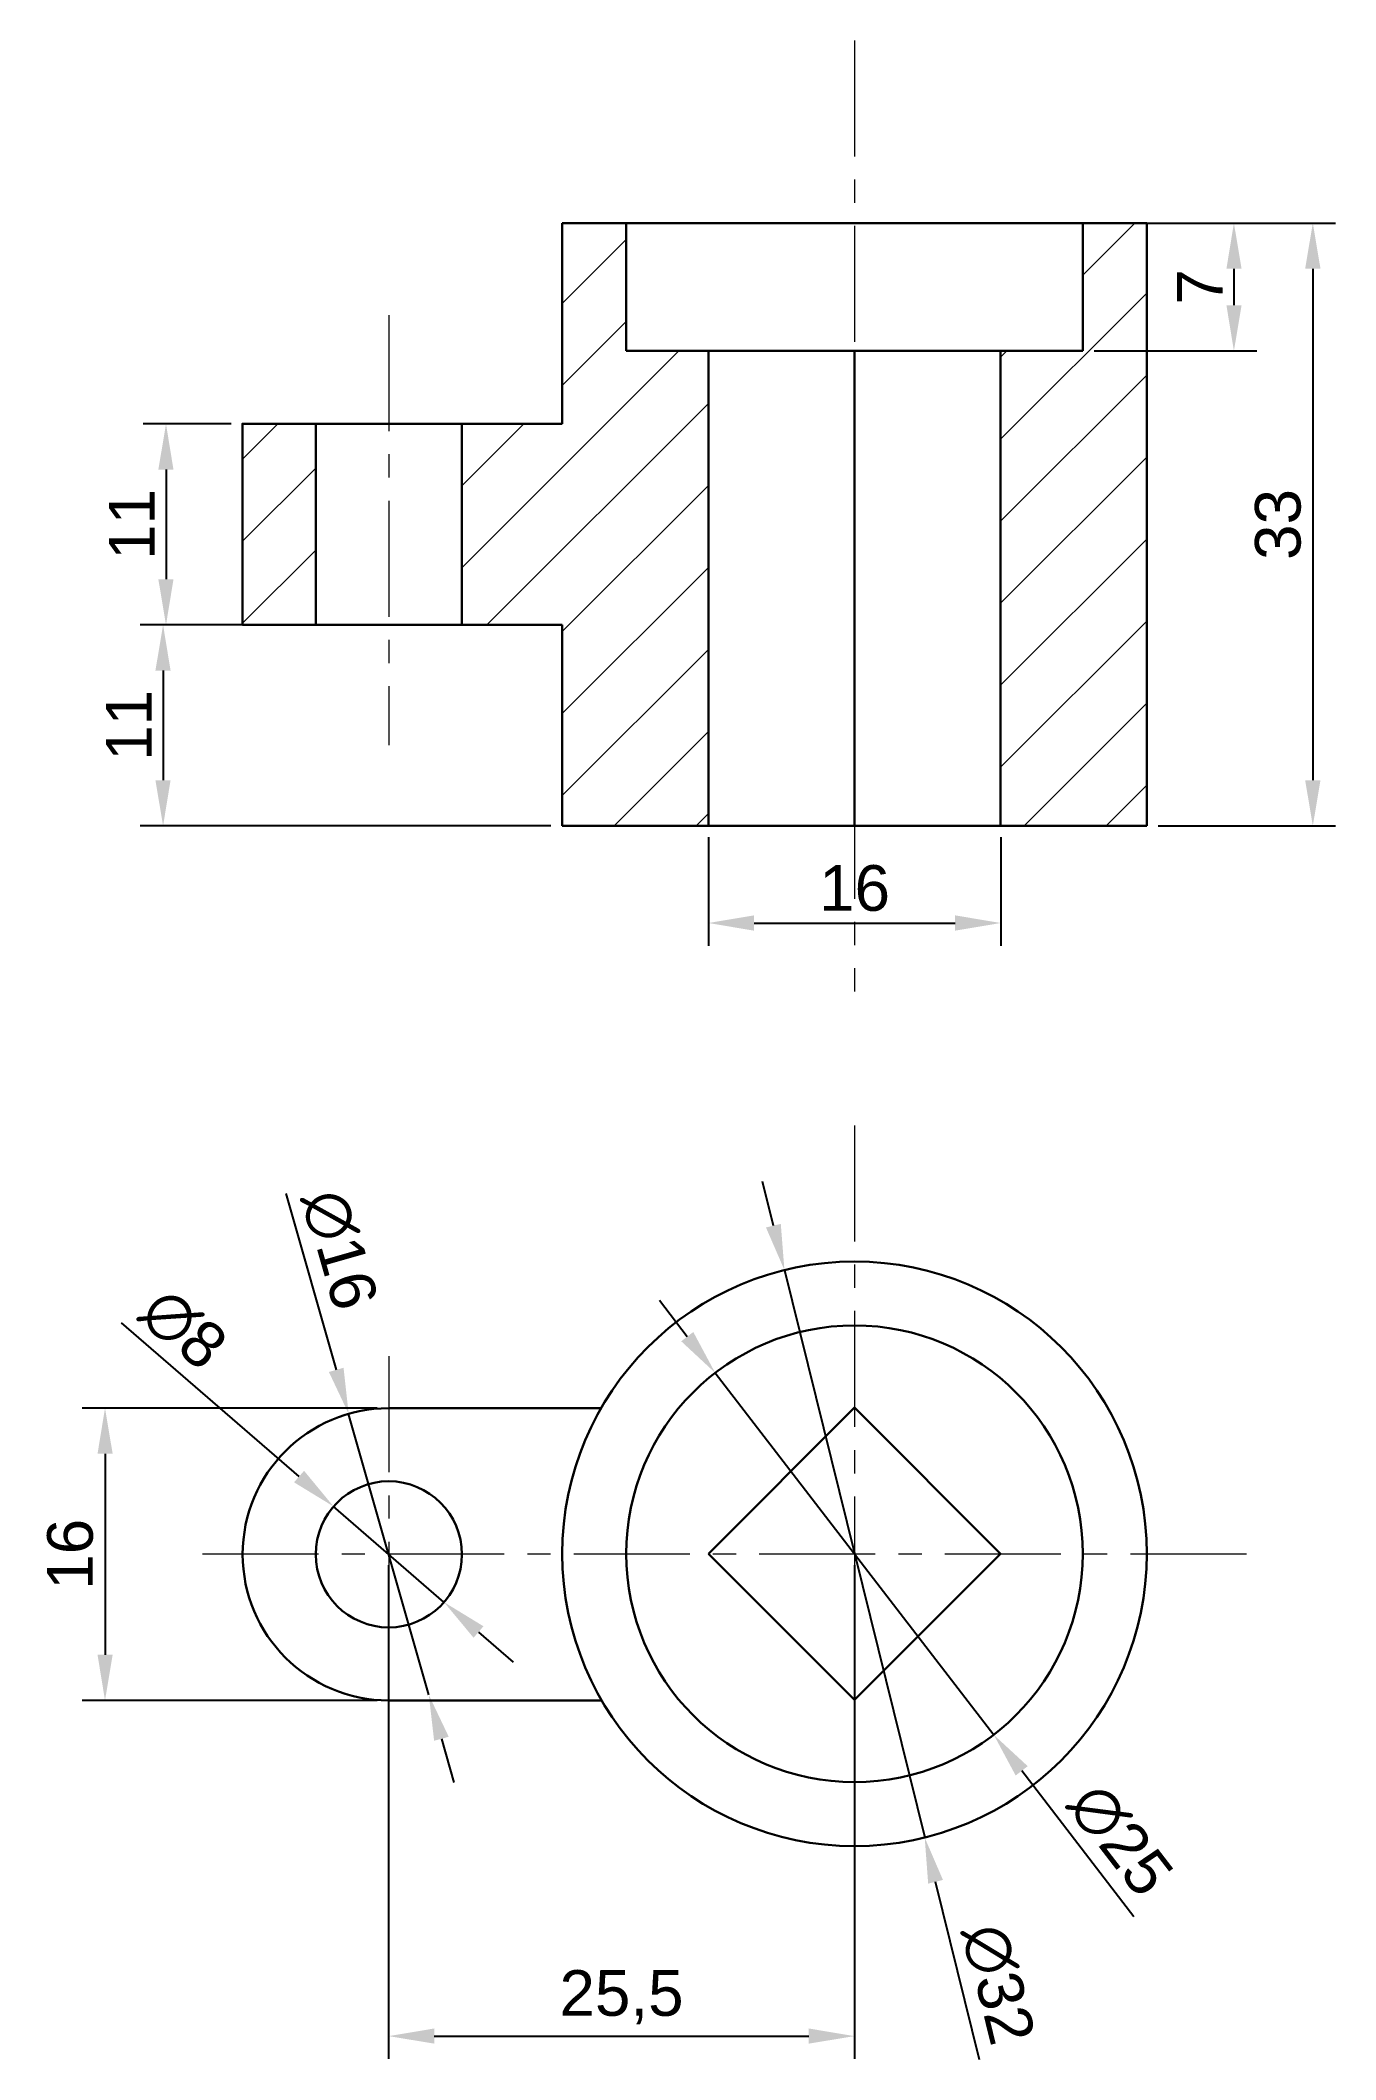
# Model space of a CAD drawing. Header units: millimetres. Extents: x 40 to 111, y 13 to 123.
import ezdxf

# ---------------------------------------------------------------- set-up
doc = ezdxf.new("R2010")
doc.units = ezdxf.units.MM
doc.linetypes.add('CENTER', pattern=[50.8, 31.75, -6.35, 6.35, -6.35])
doc.layers.get('0').update_dxf_attribs({"color": 3, "lineweight": 30})
doc.layers.add('图层1', color=9, linetype='Continuous', lineweight=15)
doc.layers.add('图层2', color=1, linetype='CENTER', lineweight=15)
doc.styles.get("Standard").update_dxf_attribs({"font": 'arial.ttf'})
doc.dimstyles.new('ISO-25', dxfattribs={"dimtxt": 2.5, "dimasz": 2.5, "dimexe": 1.25, "dimexo": 0.625, "dimtad": 1, "dimtxsty": 'Standard', "dimcen": 2.5, "dimadec": 0, "dimazin": 0, "dimtfac": 1, "dimtmove": 0, "dimatfit": 3, "dimfxl": 1, "dimarcsym": 0})

# ---------------------------------------------------------------- blocks, each defined once
blk = doc.blocks.new('*D4')
at = {"layer": 'Defpoints', "color": 0, "transparency": 16777216}
for p in [(76.66, 80.47), (92.66, 80.47), (92.66, 75.15)]:
    blk.add_point(p, dxfattribs=at)
at = {"layer": '图层1', "color": 0, "lineweight": -2, "transparency": 16777216}
for p, q in [((76.66, 79.85), (76.66, 73.9)), ((92.66, 79.85), (92.66, 73.9)), ((79.16, 75.15), (90.16, 75.15))]:
    blk.add_line(p, q, dxfattribs=at)
at = {"layer": '图层1', "color": 0, "transparency": 16777216}
for points in [[(79.16, 75.57), (79.16, 74.73), (76.66, 75.15)], [(90.16, 75.57), (90.16, 74.73), (92.66, 75.15)]]:
    blk.add_solid(points, dxfattribs=at)
at = {"layer": '图层1', "color": 0, "transparency": 16777216, "insert": (84.66, 77.05), "char_height": 2.5, "attachment_point": 5}
blk.add_mtext('16', dxfattribs=at)
blk = doc.blocks.new('*D5')
at = {"layer": 'Defpoints', "color": 0, "transparency": 16777216}
for p in [(100.66, 113.47), (100.66, 80.47), (109.75, 80.47)]:
    blk.add_point(p, dxfattribs=at)
at = {"layer": '图层1', "color": 0, "lineweight": -2, "transparency": 16777216}
for p, q in [((101.28, 113.47), (111, 113.47)), ((109.75, 110.97), (109.75, 82.97)), ((101.28, 80.47), (111, 80.47))]:
    blk.add_line(p, q, dxfattribs=at)
at = {"layer": '图层1', "color": 0, "transparency": 16777216}
for points in [[(109.33, 110.97), (110.17, 110.97), (109.75, 113.47)], [(109.33, 82.97), (110.17, 82.97), (109.75, 80.47)]]:
    blk.add_solid(points, dxfattribs=at)
at = {"layer": '图层1', "color": 0, "transparency": 16777216, "insert": (107.85, 96.97), "char_height": 2.5, "attachment_point": 5, "rotation": 90}
blk.add_mtext('33', dxfattribs=at)
blk = doc.blocks.new('*D6')
at = {"layer": 'Defpoints', "color": 0, "transparency": 16777216}
for p in [(97.16, 113.47), (97.16, 106.47), (105.43, 106.47)]:
    blk.add_point(p, dxfattribs=at)
at = {"layer": '图层1', "color": 0, "lineweight": -2, "transparency": 16777216}
for p, q in [((97.78, 113.47), (106.68, 113.47)), ((105.43, 110.97), (105.43, 108.97)), ((97.78, 106.47), (106.68, 106.47))]:
    blk.add_line(p, q, dxfattribs=at)
at = {"layer": '图层1', "color": 0, "transparency": 16777216}
for points in [[(105.02, 110.97), (105.85, 110.97), (105.43, 113.47)], [(105.02, 108.97), (105.85, 108.97), (105.43, 106.47)]]:
    blk.add_solid(points, dxfattribs=at)
at = {"layer": '图层1', "color": 0, "transparency": 16777216, "insert": (103.56, 109.97), "char_height": 2.5, "attachment_point": 5, "rotation": 90}
blk.add_mtext('7', dxfattribs=at)
blk = doc.blocks.new('*D7')
at = {"layer": 'Defpoints', "color": 0, "transparency": 16777216}
for p in [(51.16, 102.47), (46.96, 91.47), (51.16, 91.47)]:
    blk.add_point(p, dxfattribs=at)
at = {"layer": '图层1', "color": 0, "lineweight": -2, "transparency": 16777216}
for p, q in [((50.53, 102.47), (45.71, 102.47)), ((46.96, 99.97), (46.96, 93.97)), ((50.53, 91.47), (45.71, 91.47))]:
    blk.add_line(p, q, dxfattribs=at)
at = {"layer": '图层1', "color": 0, "transparency": 16777216}
for points in [[(46.54, 99.97), (47.37, 99.97), (46.96, 102.47)], [(46.54, 93.97), (47.37, 93.97), (46.96, 91.47)]]:
    blk.add_solid(points, dxfattribs=at)
at = {"layer": '图层1', "color": 0, "transparency": 16777216, "insert": (45.08, 96.97), "char_height": 2.5, "attachment_point": 5, "rotation": 90}
blk.add_mtext('11', dxfattribs=at)
blk = doc.blocks.new('*D8')
at = {"layer": 'Defpoints', "color": 0, "transparency": 16777216}
for p in [(68.66, 91.47), (46.8, 80.47), (68.66, 80.47)]:
    blk.add_point(p, dxfattribs=at)
at = {"layer": '图层1', "color": 0, "lineweight": -2, "transparency": 16777216}
for p, q in [((68.03, 91.47), (45.55, 91.47)), ((46.8, 88.97), (46.8, 82.97)), ((68.03, 80.47), (45.55, 80.47))]:
    blk.add_line(p, q, dxfattribs=at)
at = {"layer": '图层1', "color": 0, "transparency": 16777216}
for points in [[(46.38, 88.97), (47.21, 88.97), (46.8, 91.47)], [(46.38, 82.97), (47.21, 82.97), (46.8, 80.47)]]:
    blk.add_solid(points, dxfattribs=at)
at = {"layer": '图层1', "color": 0, "transparency": 16777216, "insert": (44.92, 85.97), "char_height": 2.5, "attachment_point": 5, "rotation": 90}
blk.add_mtext('11', dxfattribs=at)
blk = doc.blocks.new('*D10')
at = {"layer": 'Defpoints', "color": 0, "transparency": 16777216}
for p in [(59.16, 48.59), (43.62, 32.59), (59.16, 32.59)]:
    blk.add_point(p, dxfattribs=at)
at = {"layer": '图层1', "color": 0, "lineweight": -2, "transparency": 16777216}
for p, q in [((58.53, 48.59), (42.37, 48.59)), ((43.62, 46.09), (43.62, 35.09)), ((58.53, 32.59), (42.37, 32.59))]:
    blk.add_line(p, q, dxfattribs=at)
at = {"layer": '图层1', "color": 0, "transparency": 16777216}
for points in [[(43.21, 46.09), (44.04, 46.09), (43.62, 48.59)], [(43.21, 35.09), (44.04, 35.09), (43.62, 32.59)]]:
    blk.add_solid(points, dxfattribs=at)
at = {"layer": '图层1', "color": 0, "transparency": 16777216, "insert": (41.72, 40.59), "char_height": 2.5, "attachment_point": 5, "rotation": 90}
blk.add_mtext('16', dxfattribs=at)
blk = doc.blocks.new('*D11')
at = {"layer": 'Defpoints', "color": 0, "transparency": 16777216}
for p in [(77.03, 50.52), (92.28, 30.71)]:
    blk.add_point(p, dxfattribs=at)
at = {"layer": '图层1', "color": 0, "lineweight": -2, "transparency": 16777216}
for p, q in [((75.5, 52.5), (73.98, 54.48)), ((77.03, 50.52), (92.28, 30.71)), ((99.95, 20.75), (93.81, 28.73))]:
    blk.add_line(p, q, dxfattribs=at)
at = {"layer": '图层1', "color": 0, "transparency": 16777216}
for points in [[(75.83, 52.76), (75.17, 52.25), (77.03, 50.52)], [(94.14, 28.99), (93.48, 28.48), (92.28, 30.71)]]:
    blk.add_solid(points, dxfattribs=at)
at = {"layer": '图层1', "color": 0, "transparency": 16777216, "insert": (99.21, 24.96), "char_height": 2.5, "attachment_point": 5, "rotation": 307.6019}
blk.add_mtext('∅25', dxfattribs=at)
blk = doc.blocks.new('*D12')
at = {"layer": 'Defpoints', "color": 0, "transparency": 16777216}
for p in [(80.82, 56.15), (88.5, 25.08)]:
    blk.add_point(p, dxfattribs=at)
at = {"layer": '图层1', "color": 0, "lineweight": -2, "transparency": 16777216}
for p, q in [((80.22, 58.58), (79.62, 61)), ((80.82, 56.15), (88.5, 25.08)), ((91.5, 12.92), (89.1, 22.66))]:
    blk.add_line(p, q, dxfattribs=at)
at = {"layer": '图层1', "color": 0, "transparency": 16777216}
for points in [[(80.62, 58.68), (79.81, 58.48), (80.82, 56.15)], [(89.5, 22.76), (88.69, 22.56), (88.5, 25.08)]]:
    blk.add_solid(points, dxfattribs=at)
at = {"layer": '图层1', "color": 0, "transparency": 16777216, "insert": (92.51, 17.05), "char_height": 2.5, "attachment_point": 5, "rotation": 283.8859}
blk.add_mtext('∅32', dxfattribs=at)
blk = doc.blocks.new('*D13')
at = {"layer": 'Defpoints', "color": 0, "transparency": 16777216}
for p in [(56.96, 48.28), (61.35, 32.89)]:
    blk.add_point(p, dxfattribs=at)
at = {"layer": '图层1', "color": 0, "lineweight": -2, "transparency": 16777216}
for p, q in [((53.52, 60.35), (56.28, 50.68)), ((61.35, 32.89), (56.96, 48.28)), ((62.04, 30.49), (62.72, 28.09))]:
    blk.add_line(p, q, dxfattribs=at)
at = {"layer": '图层1', "color": 0, "transparency": 16777216}
for points in [[(56.68, 50.8), (55.88, 50.57), (56.96, 48.28)], [(62.44, 30.6), (61.64, 30.38), (61.35, 32.89)]]:
    blk.add_solid(points, dxfattribs=at)
at = {"layer": '图层1', "color": 0, "transparency": 16777216, "insert": (56.45, 57.26), "char_height": 2.5, "attachment_point": 5, "rotation": 285.9183}
blk.add_mtext('∅16', dxfattribs=at)
blk = doc.blocks.new('*D14')
at = {"layer": 'Defpoints', "color": 0, "transparency": 16777216}
for p in [(56.13, 43.21), (62.18, 37.97)]:
    blk.add_point(p, dxfattribs=at)
at = {"layer": '图层1', "color": 0, "lineweight": -2, "transparency": 16777216}
for p, q in [((44.51, 53.27), (54.24, 44.84)), ((62.18, 37.97), (56.13, 43.21)), ((64.07, 36.33), (65.96, 34.69))]:
    blk.add_line(p, q, dxfattribs=at)
at = {"layer": '图层1', "color": 0, "transparency": 16777216}
for points in [[(54.52, 45.16), (53.97, 44.53), (56.13, 43.21)], [(64.34, 36.65), (63.8, 36.02), (62.18, 37.97)]]:
    blk.add_solid(points, dxfattribs=at)
at = {"layer": '图层1', "color": 0, "transparency": 16777216, "insert": (47.92, 52.93), "char_height": 2.5, "attachment_point": 5, "rotation": 319.0987}
blk.add_mtext('∅8', dxfattribs=at)
blk = doc.blocks.new('*D17')
at = {"layer": 'Defpoints', "color": 0, "transparency": 16777216}
for p in [(59.15, 40.62), (84.65, 40.62), (84.65, 14.21)]:
    blk.add_point(p, dxfattribs=at)
at = {"layer": '图层1', "color": 0, "lineweight": -2, "transparency": 16777216}
for p, q in [((59.15, 40), (59.15, 12.96)), ((84.65, 40), (84.65, 12.96)), ((61.65, 14.21), (82.15, 14.21))]:
    blk.add_line(p, q, dxfattribs=at)
at = {"layer": '图层1', "color": 0, "transparency": 16777216}
for points in [[(61.65, 14.63), (61.65, 13.8), (59.15, 14.21)], [(82.15, 14.63), (82.15, 13.8), (84.65, 14.21)]]:
    blk.add_solid(points, dxfattribs=at)
at = {"layer": '图层1', "color": 0, "transparency": 16777216, "insert": (71.9, 16.34), "char_height": 2.5, "attachment_point": 5}
blk.add_mtext('25,5', dxfattribs=at)

msp = doc.modelspace()

# ---------------------------------------------------------------- hatches: boundary and pattern name
at = {"layer": '图层1'}
h = msp.add_hatch(dxfattribs=at)
h.set_pattern_fill('ANSI31', color=256)
h.paths.add_polyline_path([(76.656, 106.471), (72.156, 106.471), (72.156, 113.471), (68.656, 113.471), (68.656, 102.471), (63.156, 102.471), (63.156, 91.471), (68.656, 91.471), (68.656, 80.471), (76.656, 80.471)])
h.paths.add_polyline_path([(100.656, 113.471), (97.156, 113.471), (97.156, 106.471), (92.656, 106.471), (92.656, 80.471), (100.656, 80.471)])
h = msp.add_hatch(dxfattribs=at)
h.set_pattern_fill('ANSI31', color=256)
h.paths.add_polyline_path([(55.156, 102.471), (51.156, 102.471), (51.156, 91.471), (55.156, 91.471)])

# ---------------------------------------------------------------- linework, layer by layer
for p, q in [((100.656, 113.471), (68.656, 113.471)), ((68.656, 113.471), (68.656, 102.471)), ((72.156, 113.471), (72.156, 106.471)), ((97.156, 113.471), (97.156, 106.471)), ((100.656, 80.471), (100.656, 113.471)), ((72.156, 106.471), (97.156, 106.471)), ((76.656, 106.471), (76.656, 80.471)), ((84.656, 80.471), (84.656, 106.471)), ((92.656, 80.471), (92.656, 106.471)), ((68.656, 102.471), (51.156, 102.471)), ((51.156, 102.471), (51.156, 91.471)), ((55.156, 102.471), (55.156, 91.471)), ((63.156, 102.471), (63.156, 91.471)), ((68.656, 91.471), (51.156, 91.471)), ((68.656, 91.471), (68.656, 80.471)), ((68.656, 80.471), (100.656, 80.471)), ((59.157, 48.587), (70.783, 48.587)), ((84.656, 48.617), (76.656, 40.617)), ((92.656, 40.617), (84.656, 48.617)), ((76.656, 40.617), (84.656, 32.617)), ((84.656, 32.617), (92.656, 40.617)), ((59.157, 32.587), (70.817, 32.587))]:
    msp.add_line(p, q)
for centre, radius in [((84.656, 40.617), 16), ((84.656, 40.617), 12.5), ((59.157, 40.587), 4)]:
    msp.add_circle(centre, radius)
msp.add_arc((59.157, 40.587), 8, 90, 270)
msp.add_point((51.156, 102.471))
at = {"layer": '图层2', "ltscale": 0.2}
for p, q in [((84.656, 123.471), (84.656, 71.399)), ((59.156, 108.429), (59.156, 84.886)), ((84.656, 64.07), (84.656, 18.093)), ((59.157, 51.436), (59.157, 29.396)), ((48.965, 40.617), (107.287, 40.617))]:
    msp.add_line(p, q, dxfattribs=at)

# ---------------------------------------------------------------- dimensions: what is measured, and where the dimension line sits
at = {"layer": '图层1'}
for base, p1, p2, picture, middle in [((105.435, 106.471), (97.156, 113.471), (97.156, 106.471), '*D6', (103.56, 109.971)), ((109.748, 80.471), (100.656, 113.471), (100.656, 80.471), '*D5', (107.846, 96.971)), ((46.958, 91.471), (51.156, 102.471), (51.156, 91.471), '*D7', (45.078, 96.971)), ((46.798, 80.471), (68.656, 91.471), (68.656, 80.471), '*D8', (44.918, 85.971)), ((43.624, 32.587), (59.157, 48.587), (59.157, 32.587), '*D10', (41.722, 40.587))]:
    dim = msp.add_linear_dim(base=base, p1=p1, p2=p2, angle=90, dimstyle='ISO-25', dxfattribs=at)
    dim.commit()
    dim.dimension.update_dxf_attribs({"geometry": picture, "text_midpoint": middle})
for base, p1, p2, picture, middle in [((92.656, 75.149), (76.656, 80.471), (92.656, 80.471), '*D4', (84.656, 77.051)), ((84.651, 14.213), (59.147, 40.624), (84.651, 40.624), '*D17', (71.899, 16.34))]:
    dim = msp.add_linear_dim(base=base, p1=p1, p2=p2, dimstyle='ISO-25', dxfattribs=at)
    dim.commit()
    dim.dimension.update_dxf_attribs({"geometry": picture, "text_midpoint": middle})
dim = msp.add_diameter_dim_2p(p1=(61.351, 32.894), p2=(56.963, 48.28), dimstyle='ISO-25', dxfattribs=at)
dim.commit()
dim.dimension.update_dxf_attribs({"geometry": '*D13', "text_midpoint": (56.452, 57.259)})
for p1, p2, picture, middle in [((80.816, 56.149), (88.496, 25.084), '*D12', (90.599, 16.578)), ((62.181, 37.968), (56.134, 43.206), '*D14', (46.633, 51.436)), ((77.029, 50.52), (92.283, 30.713), '*D11', (97.644, 23.753))]:
    dim = msp.add_diameter_dim_2p(p1=p1, p2=p2, dimstyle='ISO-25', dxfattribs=at)
    dim.commit()
    dim.dimension.update_dxf_attribs({"geometry": picture, "text_midpoint": middle, "dimtype": 163})

doc.saveas('drawing.dxf')
